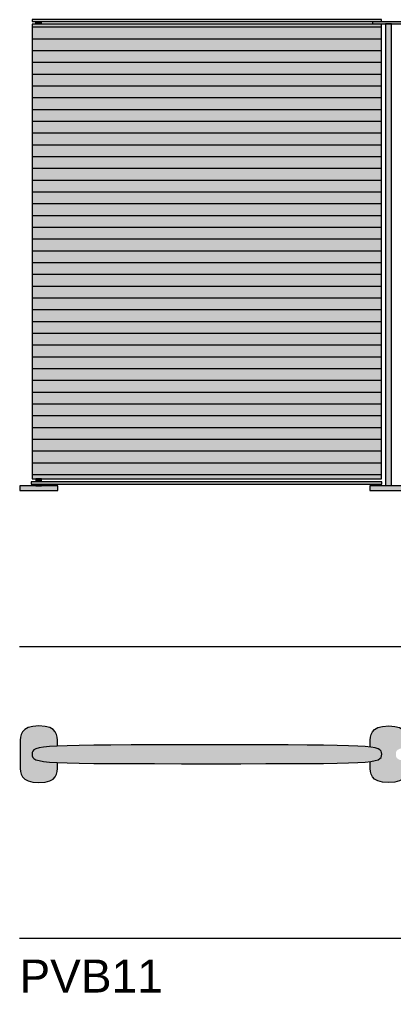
# Model space of a CAD drawing. Header units: millimetres. Extents: x -23380 to 52531, y -5628 to 1041.
# Drawn here: x 7558 to 8352, y -1825 to 241 of the extents above; entities that cross this region are included whole.
import ezdxf

# ---------------------------------------------------------------- set-up
doc = ezdxf.new("R2010")
doc.units = ezdxf.units.MM
for name, color, linetype, lineweight in [('dimensions', 7, 'Continuous', 5), ('drawing', 7, 'Continuous', 5), ('hatch', 9, 'Continuous', 5), ('product codes', 7, 'Continuous', 5), ('ropes', 7, 'Continuous', 0)]:
    doc.layers.add(name, color=color, linetype=linetype, lineweight=lineweight)
doc.styles.add('Poliform pollici', font='arial.ttf')

msp = doc.modelspace()

# ---------------------------------------------------------------- hatches: boundary and pattern name
at = {"layer": 'hatch'}
for points in [[(7584.4, 236.6), (8326.6, 236.6), (8326.6, 240.9), (7584.4, 240.9)], [(7592.1, -734.1), (7604.8, -734.1), (8326.6, -734.1), (8326.6, 230.7), (7584.4, 230.7), (7584.4, -734.1)], [(7604.8, 236.6), (7592.1, 236.6), (7592.1, 230.7), (7604.8, 230.7)], [(8307.5, 231.6), (8376.2, 231.6), (8376.2, 235.7), (8307.5, 235.7)], [(8335.2, -749.1), (8348.1, -749.1), (8348.1, 231.6), (8335.2, 231.6)], [(7582.7, -745.8), (8327.5, -745.8), (8327.5, -740.7), (7582.7, -740.7)], [(7592.1, -740.7), (7604.8, -740.7), (7604.8, -734.1), (7592.1, -734.1)], [(7558.4, -759.1), (7639.1, -759.1), (7639.1, -749.1), (7558.4, -749.1)], [(7604.8, -745.8), (7592.1, -745.8), (7592.1, -749.1), (7604.8, -749.1)], [(8301.6, -759.1), (8382.3, -759.1), (8382.3, -749.1), (8301.6, -749.1)], [(7638.7, -1301.4), (7621.9, -1302.5), (7615, -1303.1), (7609, -1303.8), (7606.3, -1304.1), (7603.8, -1304.5), (7601.5, -1304.9), (7599.4, -1305.4), (7597.5, -1305.8), (7596.6, -1306.1), (7595.8, -1306.3), (7594.9, -1306.5), (7594.2, -1306.8), (7593.4, -1307), (7592.7, -1307.3), (7592.1, -1307.6), (7591.5, -1307.8), (7590.9, -1308.1), (7590.3, -1308.4), (7589.8, -1308.7), (7589.5, -1308.8), (7589.3, -1309), (7589.1, -1309.1), (7588.8, -1309.3), (7588.6, -1309.4), (7588.4, -1309.6), (7588.2, -1309.7), (7588, -1309.9), (7587.8, -1310.1), (7587.6, -1310.2), (7587.5, -1310.4), (7587.3, -1310.5), (7587.1, -1310.7), (7587, -1310.9), (7586.8, -1311), (7586.7, -1311.2), (7586.5, -1311.4), (7586.4, -1311.6), (7586.3, -1311.7), (7586.1, -1311.9), (7586, -1312.1), (7585.9, -1312.3), (7585.8, -1312.4), (7585.7, -1312.6), (7585.6, -1312.8), (7585.5, -1313), (7585.5, -1313.2), (7585.4, -1313.4), (7585.3, -1313.6), (7585.2, -1313.7), (7585.2, -1313.9), (7585.1, -1314.1), (7585, -1314.3), (7585, -1314.5), (7584.9, -1314.7), (7584.9, -1314.9), (7584.8, -1315.1), (7584.8, -1315.3), (7584.7, -1315.8), (7584.7, -1316.2), (7584.6, -1316.6), (7584.6, -1317), (7584.6, -1317.5), (7584.6, -1317.9), (7584.5, -1318.9), (7584.6, -1319.8), (7584.6, -1320.2), (7584.6, -1320.7), (7584.6, -1321.1), (7584.7, -1321.5), (7584.7, -1322), (7584.8, -1322.4), (7584.8, -1322.6), (7584.9, -1322.8), (7584.9, -1323), (7585, -1323.2), (7585, -1323.4), (7585.1, -1323.6), (7585.2, -1323.8), (7585.2, -1324), (7585.3, -1324.2), (7585.4, -1324.3), (7585.5, -1324.5), (7585.5, -1324.7), (7585.6, -1324.9), (7585.7, -1325.1), (7585.8, -1325.3), (7585.9, -1325.5), (7586, -1325.6), (7586.1, -1325.8), (7586.3, -1326), (7586.4, -1326.2), (7586.5, -1326.3), (7586.7, -1326.5), (7586.8, -1326.7), (7587, -1326.8), (7587.1, -1327), (7587.3, -1327.2), (7587.5, -1327.3), (7587.6, -1327.5), (7587.8, -1327.6), (7588, -1327.8), (7588.2, -1328), (7588.4, -1328.1), (7588.6, -1328.3), (7588.8, -1328.4), (7589.1, -1328.6), (7589.3, -1328.7), (7589.5, -1328.9), (7589.8, -1329), (7590.3, -1329.3), (7590.9, -1329.6), (7591.5, -1329.9), (7592.1, -1330.1), (7592.7, -1330.4), (7593.4, -1330.7), (7594.2, -1330.9), (7594.9, -1331.2), (7595.8, -1331.4), (7596.6, -1331.6), (7597.5, -1331.9), (7599.4, -1332.3), (7601.5, -1332.8), (7603.8, -1333.2), (7606.3, -1333.6), (7609, -1333.9), (7615, -1334.6), (7621.9, -1335.3), (7638.7, -1336.3), (7638.7, -1342.5), (7638.7, -1345.7), (7638.6, -1348.9), (7638.6, -1350.5), (7638.5, -1352), (7638.3, -1353.6), (7638.2, -1354.4), (7638.1, -1355.2), (7638, -1356), (7637.8, -1356.8), (7637.7, -1357.5), (7637.5, -1358.3), (7637.3, -1359.1), (7637.1, -1359.8), (7636.9, -1360.6), (7636.6, -1361.3), (7636.3, -1362), (7636, -1362.8), (7635.7, -1363.5), (7635.4, -1364.2), (7635.2, -1364.5), (7635, -1364.9), (7634.8, -1365.2), (7634.6, -1365.6), (7634.4, -1365.9), (7634.2, -1366.2), (7634, -1366.6), (7633.7, -1366.9), (7633.5, -1367.2), (7633.3, -1367.5), (7633, -1367.9), (7632.7, -1368.2), (7632.5, -1368.5), (7632.2, -1368.8), (7631.9, -1369.1), (7631.6, -1369.4), (7631.3, -1369.7), (7631, -1370), (7630.7, -1370.3), (7630.4, -1370.6), (7630.1, -1370.9), (7629.7, -1371.2), (7629.4, -1371.4), (7629, -1371.7), (7628.6, -1372), (7628.3, -1372.2), (7627.9, -1372.5), (7627.5, -1372.8), (7627.1, -1373), (7626.6, -1373.3), (7626.2, -1373.5), (7625.8, -1373.7), (7624.9, -1374.2), (7623.9, -1374.6), (7623, -1375.1), (7621.9, -1375.5), (7620.9, -1375.9), (7619.7, -1376.2), (7618.6, -1376.6), (7617.4, -1376.9), (7616.1, -1377.2), (7614.8, -1377.5), (7613.5, -1377.7), (7612.1, -1377.9), (7610.6, -1378.1), (7609.1, -1378.3), (7607.5, -1378.5), (7605.9, -1378.6), (7604.3, -1378.7), (7602.5, -1378.7), (7598.9, -1378.8), (7595.3, -1378.7), (7593.6, -1378.7), (7591.9, -1378.6), (7590.3, -1378.5), (7588.8, -1378.3), (7587.2, -1378.1), (7585.8, -1377.9), (7584.4, -1377.7), (7583, -1377.5), (7581.7, -1377.2), (7580.5, -1376.9), (7579.3, -1376.6), (7578.1, -1376.2), (7577, -1375.9), (7575.9, -1375.5), (7574.9, -1375.1), (7573.9, -1374.6), (7573, -1374.2), (7572.1, -1373.7), (7571.6, -1373.5), (7571.2, -1373.3), (7570.8, -1373), (7570.4, -1372.8), (7570, -1372.5), (7569.6, -1372.2), (7569.2, -1372), (7568.9, -1371.7), (7568.5, -1371.4), (7568.1, -1371.2), (7567.8, -1370.9), (7567.5, -1370.6), (7567.1, -1370.3), (7566.8, -1370), (7566.5, -1369.7), (7566.2, -1369.4), (7565.9, -1369.1), (7565.7, -1368.8), (7565.4, -1368.5), (7565.1, -1368.2), (7564.9, -1367.9), (7564.6, -1367.5), (7564.4, -1367.2), (7564.1, -1366.9), (7563.9, -1366.6), (7563.7, -1366.2), (7563.5, -1365.9), (7563.2, -1365.6), (7563, -1365.2), (7562.8, -1364.9), (7562.7, -1364.5), (7562.5, -1364.2), (7562.1, -1363.5), (7561.8, -1362.8), (7561.5, -1362), (7561.2, -1361.3), (7561, -1360.6), (7560.8, -1359.8), (7560.6, -1359.1), (7560.4, -1358.3), (7560.2, -1357.5), (7560, -1356.8), (7559.9, -1356), (7559.8, -1355.2), (7559.7, -1354.4), (7559.6, -1353.6), (7559.4, -1352), (7559.3, -1350.5), (7559.2, -1348.9), (7559.2, -1345.7), (7559.2, -1292.4), (7559.2, -1289.2), (7559.3, -1287.6), (7559.4, -1285.9), (7559.6, -1284.3), (7559.8, -1282.7), (7559.9, -1282), (7560, -1281.2), (7560.2, -1280.4), (7560.4, -1279.6), (7560.6, -1278.8), (7560.8, -1278.1), (7561, -1277.3), (7561.2, -1276.6), (7561.5, -1275.8), (7561.8, -1275.1), (7562.1, -1274.4), (7562.5, -1273.6), (7562.7, -1273.3), (7562.8, -1272.9), (7563, -1272.6), (7563.2, -1272.2), (7563.5, -1271.9), (7563.7, -1271.6), (7563.9, -1271.2), (7564.1, -1270.9), (7564.4, -1270.6), (7564.6, -1270.2), (7564.9, -1269.9), (7565.1, -1269.6), (7565.4, -1269.3), (7565.7, -1269), (7565.9, -1268.6), (7566.2, -1268.3), (7566.5, -1268), (7566.8, -1267.7), (7567.1, -1267.4), (7567.5, -1267.1), (7567.8, -1266.9), (7568.1, -1266.6), (7568.5, -1266.3), (7568.9, -1266), (7569.2, -1265.7), (7569.6, -1265.5), (7570, -1265.2), (7570.4, -1264.9), (7570.8, -1264.7), (7571.2, -1264.4), (7571.6, -1264.2), (7572.1, -1264), (7572.5, -1263.7), (7573, -1263.5), (7573.9, -1263), (7574.9, -1262.6), (7575.9, -1262.2), (7577, -1261.8), (7578.1, -1261.4), (7579.3, -1261.1), (7580.5, -1260.8), (7581.7, -1260.5), (7583, -1260.2), (7584.4, -1259.9), (7585.8, -1259.7), (7587.3, -1259.5), (7588.8, -1259.3), (7590.3, -1259.2), (7591.9, -1259), (7593.6, -1258.9), (7595.3, -1258.9), (7598.9, -1258.8), (7602.5, -1258.9), (7604.3, -1258.9), (7605.9, -1259), (7607.5, -1259.2), (7609.1, -1259.3), (7610.6, -1259.5), (7612.1, -1259.7), (7613.5, -1259.9), (7614.8, -1260.2), (7616.1, -1260.5), (7617.4, -1260.8), (7618.6, -1261.1), (7619.7, -1261.4), (7620.9, -1261.8), (7621.9, -1262.2), (7623, -1262.6), (7623.9, -1263), (7624.9, -1263.5), (7625.3, -1263.7), (7625.8, -1264), (7626.2, -1264.2), (7626.6, -1264.4), (7627.1, -1264.7), (7627.5, -1264.9), (7627.9, -1265.2), (7628.3, -1265.5), (7628.6, -1265.7), (7629, -1266), (7629.4, -1266.3), (7629.7, -1266.6), (7630.1, -1266.9), (7630.4, -1267.1), (7630.7, -1267.4), (7631, -1267.7), (7631.3, -1268), (7631.6, -1268.3), (7631.9, -1268.6), (7632.2, -1269), (7632.5, -1269.3), (7632.7, -1269.6), (7633, -1269.9), (7633.3, -1270.2), (7633.5, -1270.6), (7633.7, -1270.9), (7634, -1271.2), (7634.2, -1271.6), (7634.4, -1271.9), (7634.6, -1272.2), (7634.8, -1272.6), (7635, -1272.9), (7635.2, -1273.3), (7635.4, -1273.6), (7635.7, -1274.4), (7636, -1275.1), (7636.3, -1275.8), (7636.6, -1276.6), (7636.9, -1277.3), (7637.1, -1278.1), (7637.3, -1278.8), (7637.5, -1279.6), (7637.7, -1280.4), (7637.8, -1281.2), (7638, -1282), (7638.1, -1282.7), (7638.3, -1284.3), (7638.5, -1285.9), (7638.6, -1287.6), (7638.6, -1289.2), (7638.7, -1292.4)], [(8302.3, -1334.1), (8306.3, -1333.6), (8309.9, -1333), (8311.5, -1332.6), (8313, -1332.3), (8314.4, -1332), (8315.7, -1331.6), (8316.9, -1331.2), (8318.1, -1330.9), (8318.6, -1330.7), (8319.1, -1330.5), (8319.6, -1330.3), (8320.1, -1330), (8320.5, -1329.8), (8320.9, -1329.6), (8321.4, -1329.4), (8321.8, -1329.2), (8322.1, -1329), (8322.5, -1328.7), (8322.8, -1328.5), (8323.2, -1328.3), (8323.5, -1328), (8323.8, -1327.8), (8323.9, -1327.7), (8324, -1327.6), (8324.2, -1327.4), (8324.3, -1327.3), (8324.4, -1327.2), (8324.5, -1327.1), (8324.7, -1326.9), (8324.8, -1326.8), (8324.9, -1326.7), (8325, -1326.6), (8325.1, -1326.4), (8325.2, -1326.3), (8325.3, -1326.2), (8325.4, -1326), (8325.5, -1325.9), (8325.6, -1325.8), (8325.6, -1325.6), (8325.7, -1325.5), (8325.8, -1325.4), (8325.9, -1325.2), (8326, -1325.1), (8326, -1324.9), (8326.1, -1324.8), (8326.2, -1324.6), (8326.2, -1324.5), (8326.3, -1324.4), (8326.4, -1324.1), (8326.5, -1323.8), (8326.6, -1323.5), (8326.7, -1323.2), (8326.7, -1322.9), (8326.8, -1322.6), (8326.9, -1322.2), (8326.9, -1321.9), (8326.9, -1321.6), (8327, -1321.3), (8327, -1320.9), (8327.1, -1320.3), (8327.1, -1319.6), (8327.1, -1318.9), (8327.1, -1318.1), (8327.1, -1317.5), (8327, -1316.8), (8327, -1316.4), (8326.9, -1316.1), (8326.9, -1315.8), (8326.9, -1315.5), (8326.8, -1315.2), (8326.7, -1314.8), (8326.7, -1314.5), (8326.6, -1314.2), (8326.5, -1313.9), (8326.4, -1313.6), (8326.3, -1313.3), (8326.2, -1313.2), (8326.2, -1313.1), (8326.1, -1312.9), (8326, -1312.8), (8326, -1312.6), (8325.9, -1312.5), (8325.8, -1312.4), (8325.7, -1312.2), (8325.6, -1312.1), (8325.6, -1311.9), (8325.5, -1311.8), (8325.4, -1311.7), (8325.3, -1311.5), (8325.2, -1311.4), (8325.1, -1311.3), (8325, -1311.2), (8324.9, -1311), (8324.8, -1310.9), (8324.7, -1310.8), (8324.5, -1310.6), (8324.4, -1310.5), (8324.3, -1310.4), (8324.2, -1310.3), (8324, -1310.1), (8323.9, -1310), (8323.8, -1309.9), (8323.5, -1309.7), (8323.2, -1309.4), (8322.8, -1309.2), (8322.5, -1309), (8322.1, -1308.7), (8321.8, -1308.5), (8321.4, -1308.3), (8320.9, -1308.1), (8320.5, -1307.9), (8320.1, -1307.7), (8319.6, -1307.5), (8319.1, -1307.3), (8318.6, -1307.1), (8318.1, -1306.9), (8316.9, -1306.5), (8315.7, -1306.1), (8314.4, -1305.8), (8313, -1305.4), (8311.5, -1305.1), (8309.9, -1304.8), (8306.3, -1304.1), (8302.3, -1303.6), (8302.3, -1295.6), (8302.3, -1292.4), (8302.4, -1289.2), (8302.5, -1287.6), (8302.6, -1285.9), (8302.7, -1284.3), (8303, -1282.7), (8303.1, -1282), (8303.2, -1281.2), (8303.4, -1280.4), (8303.5, -1279.6), (8303.7, -1278.8), (8303.9, -1278.1), (8304.2, -1277.3), (8304.4, -1276.6), (8304.7, -1275.8), (8305, -1275.1), (8305.3, -1274.4), (8305.7, -1273.6), (8305.8, -1273.3), (8306, -1272.9), (8306.2, -1272.6), (8306.4, -1272.2), (8306.6, -1271.9), (8306.9, -1271.6), (8307.1, -1271.2), (8307.3, -1270.9), (8307.5, -1270.6), (8307.8, -1270.2), (8308, -1269.9), (8308.3, -1269.6), (8308.6, -1269.3), (8308.8, -1269), (8309.1, -1268.6), (8309.4, -1268.3), (8309.7, -1268), (8310, -1267.7), (8310.3, -1267.4), (8310.7, -1267.1), (8311, -1266.9), (8311.3, -1266.6), (8311.7, -1266.3), (8312, -1266), (8312.4, -1265.7), (8312.8, -1265.5), (8313.2, -1265.2), (8313.6, -1264.9), (8314, -1264.7), (8314.4, -1264.4), (8314.8, -1264.2), (8315.3, -1264), (8315.7, -1263.7), (8316.2, -1263.5), (8317.1, -1263), (8318.1, -1262.6), (8319.1, -1262.2), (8320.2, -1261.8), (8321.3, -1261.4), (8322.5, -1261.1), (8323.7, -1260.8), (8324.9, -1260.5), (8326.2, -1260.2), (8327.6, -1259.9), (8329, -1259.7), (8330.4, -1259.5), (8331.9, -1259.3), (8333.5, -1259.2), (8335.1, -1259), (8336.8, -1258.9), (8338.5, -1258.9), (8342.1, -1258.8), (8345.7, -1258.9), (8347.5, -1258.9), (8349.1, -1259), (8350.7, -1259.2), (8352.3, -1259.3), (8353.8, -1259.5), (8355.2, -1259.7), (8356.7, -1259.9), (8358, -1260.2), (8359.3, -1260.5), (8360.6, -1260.8), (8361.8, -1261.1), (8362.9, -1261.4), (8364, -1261.8), (8365.1, -1262.2), (8366.1, -1262.6), (8367.1, -1263), (8368.1, -1263.5), (8368.5, -1263.7), (8369, -1264), (8369.4, -1264.2), (8369.8, -1264.4), (8370.2, -1264.7), (8370.7, -1264.9), (8371.1, -1265.2), (8371.4, -1265.5), (8371.8, -1265.7), (8372.2, -1266), (8372.5, -1266.3), (8372.9, -1266.6), (8373.2, -1266.9), (8373.6, -1267.1), (8373.9, -1267.4), (8374.2, -1267.7), (8374.5, -1268), (8374.8, -1268.3), (8375.1, -1268.6), (8375.4, -1269), (8375.7, -1269.3), (8375.9, -1269.6), (8376.2, -1269.9), (8376.4, -1270.2), (8376.7, -1270.6), (8376.9, -1270.9), (8377.2, -1271.2), (8377.4, -1271.6), (8377.6, -1271.9), (8377.8, -1272.2), (8378, -1272.6), (8378.2, -1272.9), (8378.4, -1273.3), (8378.6, -1273.6), (8378.9, -1274.4), (8379.2, -1275.1), (8379.5, -1275.8), (8379.8, -1276.6), (8380.1, -1277.3), (8380.3, -1278.1), (8380.5, -1278.8), (8380.7, -1279.6), (8380.9, -1280.4), (8381, -1281.2), (8381.2, -1282), (8381.3, -1282.7), (8381.5, -1284.3), (8381.6, -1285.9), (8381.7, -1287.6), (8381.8, -1289.2), (8381.9, -1292.4), (8381.9, -1303.6), (8377.9, -1304.1), (8374.4, -1304.8), (8372.8, -1305.1), (8371.3, -1305.4), (8369.8, -1305.8), (8368.5, -1306.1), (8367.3, -1306.5), (8366.2, -1306.9), (8365.6, -1307.1), (8365.1, -1307.3), (8364.6, -1307.5), (8364.2, -1307.7), (8363.7, -1307.9), (8363.3, -1308.1), (8362.9, -1308.3), (8362.5, -1308.5), (8362.1, -1308.7), (8361.7, -1309), (8361.4, -1309.2), (8361.1, -1309.4), (8360.8, -1309.7), (8360.5, -1309.9), (8360.3, -1310), (8360.2, -1310.1), (8360.1, -1310.3), (8359.9, -1310.4), (8359.8, -1310.5), (8359.7, -1310.6), (8359.6, -1310.8), (8359.5, -1310.9), (8359.4, -1311), (8359.2, -1311.2), (8359.1, -1311.3), (8359, -1311.4), (8358.9, -1311.5), (8358.8, -1311.7), (8358.8, -1311.8), (8358.7, -1311.9), (8358.6, -1312.1), (8358.5, -1312.2), (8358.4, -1312.4), (8358.4, -1312.5), (8358.3, -1312.6), (8358.2, -1312.8), (8358.1, -1312.9), (8358.1, -1313.1), (8358, -1313.2), (8358, -1313.3), (8357.8, -1313.6), (8357.7, -1313.9), (8357.7, -1314.2), (8357.6, -1314.5), (8357.5, -1314.8), (8357.4, -1315.2), (8357.4, -1315.5), (8357.3, -1315.8), (8357.3, -1316.1), (8357.2, -1316.4), (8357.2, -1316.8), (8357.2, -1317.5), (8357.2, -1318.1), (8357.1, -1318.9), (8357.2, -1319.6), (8357.2, -1320.3), (8357.2, -1320.9), (8357.2, -1321.3), (8357.3, -1321.6), (8357.3, -1321.9), (8357.4, -1322.2), (8357.4, -1322.6), (8357.5, -1322.9), (8357.6, -1323.2), (8357.7, -1323.5), (8357.7, -1323.8), (8357.8, -1324.1), (8358, -1324.4), (8358, -1324.5), (8358.1, -1324.6), (8358.1, -1324.8), (8358.2, -1324.9), (8358.3, -1325.1), (8358.4, -1325.2), (8358.4, -1325.4), (8358.5, -1325.5), (8358.6, -1325.6), (8358.7, -1325.8), (8358.8, -1325.9), (8358.8, -1326), (8358.9, -1326.2), (8359, -1326.3), (8359.1, -1326.4), (8359.2, -1326.6), (8359.4, -1326.7), (8359.5, -1326.8), (8359.6, -1326.9), (8359.7, -1327.1), (8359.8, -1327.2), (8359.9, -1327.3), (8360.1, -1327.4), (8360.2, -1327.6), (8360.3, -1327.7), (8360.5, -1327.8), (8360.8, -1328), (8361.1, -1328.3), (8361.4, -1328.5), (8361.7, -1328.7), (8362.1, -1329), (8362.5, -1329.2), (8362.9, -1329.4), (8363.3, -1329.6), (8363.7, -1329.8), (8364.2, -1330), (8364.6, -1330.3), (8365.1, -1330.5), (8365.6, -1330.7), (8366.2, -1330.9), (8367.3, -1331.2), (8368.5, -1331.6), (8369.8, -1332), (8371.3, -1332.3), (8372.8, -1332.6), (8374.4, -1333), (8377.9, -1333.6), (8381.9, -1334.1), (8381.9, -1342.5), (8381.9, -1345.7), (8381.8, -1348.9), (8381.7, -1350.5), (8381.6, -1352), (8381.5, -1353.6), (8381.4, -1354.4), (8381.3, -1355.2), (8381.2, -1356), (8381, -1356.8), (8380.9, -1357.5), (8380.7, -1358.3), (8380.5, -1359.1), (8380.3, -1359.8), (8380.1, -1360.6), (8379.8, -1361.3), (8379.5, -1362), (8379.2, -1362.8), (8378.9, -1363.5), (8378.6, -1364.2), (8378.4, -1364.5), (8378.2, -1364.9), (8378, -1365.2), (8377.8, -1365.6), (8377.6, -1365.9), (8377.4, -1366.2), (8377.2, -1366.6), (8376.9, -1366.9), (8376.7, -1367.2), (8376.4, -1367.5), (8376.2, -1367.9), (8375.9, -1368.2), (8375.7, -1368.5), (8375.4, -1368.8), (8375.1, -1369.1), (8374.8, -1369.4), (8374.5, -1369.7), (8374.2, -1370), (8373.9, -1370.3), (8373.6, -1370.6), (8373.2, -1370.9), (8372.9, -1371.2), (8372.5, -1371.4), (8372.2, -1371.7), (8371.8, -1372), (8371.4, -1372.2), (8371.1, -1372.5), (8370.7, -1372.8), (8370.3, -1373), (8369.8, -1373.3), (8369.4, -1373.5), (8369, -1373.7), (8368.1, -1374.2), (8367.1, -1374.6), (8366.1, -1375.1), (8365.1, -1375.5), (8364, -1375.9), (8362.9, -1376.2), (8361.8, -1376.6), (8360.6, -1376.9), (8359.3, -1377.2), (8358, -1377.5), (8356.7, -1377.7), (8355.3, -1377.9), (8353.8, -1378.1), (8352.3, -1378.3), (8350.7, -1378.5), (8349.1, -1378.6), (8347.5, -1378.7), (8345.7, -1378.7), (8342.1, -1378.8), (8338.5, -1378.7), (8336.8, -1378.7), (8335.1, -1378.6), (8333.5, -1378.5), (8331.9, -1378.3), (8330.4, -1378.1), (8329, -1377.9), (8327.6, -1377.7), (8326.2, -1377.5), (8324.9, -1377.2), (8323.7, -1376.9), (8322.5, -1376.6), (8321.3, -1376.2), (8320.2, -1375.9), (8319.1, -1375.5), (8318.1, -1375.1), (8317.1, -1374.6), (8316.2, -1374.2), (8315.3, -1373.7), (8314.8, -1373.5), (8314.4, -1373.3), (8314, -1373), (8313.6, -1372.8), (8313.2, -1372.5), (8312.8, -1372.2), (8312.4, -1372), (8312, -1371.7), (8311.7, -1371.4), (8311.3, -1371.2), (8311, -1370.9), (8310.7, -1370.6), (8310.3, -1370.3), (8310, -1370), (8309.7, -1369.7), (8309.4, -1369.4), (8309.1, -1369.1), (8308.8, -1368.8), (8308.6, -1368.5), (8308.3, -1368.2), (8308, -1367.9), (8307.8, -1367.5), (8307.5, -1367.2), (8307.3, -1366.9), (8307.1, -1366.6), (8306.9, -1366.2), (8306.6, -1365.9), (8306.4, -1365.6), (8306.2, -1365.2), (8306, -1364.9), (8305.8, -1364.5), (8305.7, -1364.2), (8305.3, -1363.5), (8305, -1362.8), (8304.7, -1362), (8304.4, -1361.3), (8304.2, -1360.6), (8303.9, -1359.8), (8303.7, -1359.1), (8303.5, -1358.3), (8303.4, -1357.5), (8303.2, -1356.8), (8303.1, -1356), (8303, -1355.2), (8302.8, -1354.4), (8302.7, -1353.6), (8302.6, -1352), (8302.5, -1350.5), (8302.4, -1348.9), (8302.3, -1345.7)], [(7584.5, -1318.9), (7584.6, -1317.9), (7584.6, -1317.5), (7584.6, -1317), (7584.6, -1316.6), (7584.7, -1316.2), (7584.7, -1315.8), (7584.8, -1315.3), (7584.8, -1315.1), (7584.9, -1314.9), (7584.9, -1314.7), (7585, -1314.5), (7585, -1314.3), (7585.1, -1314.1), (7585.2, -1313.9), (7585.2, -1313.7), (7585.3, -1313.6), (7585.4, -1313.4), (7585.5, -1313.2), (7585.5, -1313), (7585.6, -1312.8), (7585.7, -1312.6), (7585.8, -1312.4), (7585.9, -1312.3), (7586, -1312.1), (7586.1, -1311.9), (7586.3, -1311.7), (7586.4, -1311.6), (7586.5, -1311.4), (7586.7, -1311.2), (7586.8, -1311), (7587, -1310.9), (7587.1, -1310.7), (7587.3, -1310.5), (7587.5, -1310.4), (7587.6, -1310.2), (7587.8, -1310.1), (7588, -1309.9), (7588.2, -1309.7), (7588.4, -1309.6), (7588.6, -1309.4), (7588.8, -1309.3), (7589.1, -1309.1), (7589.3, -1309), (7589.5, -1308.8), (7589.8, -1308.7), (7590.3, -1308.4), (7590.9, -1308.1), (7591.5, -1307.8), (7592.1, -1307.6), (7592.7, -1307.3), (7593.4, -1307), (7594.2, -1306.8), (7594.9, -1306.5), (7595.8, -1306.3), (7596.6, -1306.1), (7597.5, -1305.8), (7599.4, -1305.4), (7601.5, -1304.9), (7603.8, -1304.5), (7606.3, -1304.1), (7609, -1303.8), (7615, -1303.1), (7621.9, -1302.5), (7638.7, -1301.4), (7685.3, -1300), (8200.6, -1299.5), (8264.6, -1300.9), (8286.3, -1302.1), (8295, -1302.8), (8302.3, -1303.6), (8306.3, -1304.1), (8309.9, -1304.8), (8311.5, -1305.1), (8313, -1305.4), (8314.4, -1305.8), (8315.7, -1306.1), (8316.9, -1306.5), (8318.1, -1306.9), (8318.6, -1307.1), (8319.1, -1307.3), (8319.6, -1307.5), (8320.1, -1307.7), (8320.5, -1307.9), (8320.9, -1308.1), (8321.4, -1308.3), (8321.8, -1308.5), (8322.1, -1308.7), (8322.5, -1309), (8322.8, -1309.2), (8323.2, -1309.4), (8323.5, -1309.7), (8323.8, -1309.9), (8323.9, -1310), (8324, -1310.1), (8324.2, -1310.3), (8324.3, -1310.4), (8324.4, -1310.5), (8324.5, -1310.6), (8324.7, -1310.8), (8324.8, -1310.9), (8324.9, -1311), (8325, -1311.2), (8325.1, -1311.3), (8325.2, -1311.4), (8325.3, -1311.5), (8325.4, -1311.7), (8325.5, -1311.8), (8325.6, -1311.9), (8325.6, -1312.1), (8325.7, -1312.2), (8325.8, -1312.4), (8325.9, -1312.5), (8326, -1312.6), (8326, -1312.8), (8326.1, -1312.9), (8326.2, -1313.1), (8326.2, -1313.2), (8326.3, -1313.3), (8326.4, -1313.6), (8326.5, -1313.9), (8326.6, -1314.2), (8326.7, -1314.5), (8326.7, -1314.8), (8326.8, -1315.2), (8326.9, -1315.5), (8326.9, -1315.8), (8326.9, -1316.1), (8327, -1316.4), (8327, -1316.8), (8327.1, -1317.5), (8327.1, -1318.1), (8327.1, -1318.9), (8327.1, -1319.6), (8327.1, -1320.3), (8327, -1320.9), (8327, -1321.3), (8326.9, -1321.6), (8326.9, -1321.9), (8326.9, -1322.2), (8326.8, -1322.6), (8326.7, -1322.9), (8326.7, -1323.2), (8326.6, -1323.5), (8326.5, -1323.8), (8326.4, -1324.1), (8326.3, -1324.4), (8326.2, -1324.5), (8326.2, -1324.6), (8326.1, -1324.8), (8326, -1324.9), (8326, -1325.1), (8325.9, -1325.2), (8325.8, -1325.4), (8325.7, -1325.5), (8325.6, -1325.6), (8325.6, -1325.8), (8325.5, -1325.9), (8325.4, -1326), (8325.3, -1326.2), (8325.2, -1326.3), (8325.1, -1326.4), (8325, -1326.6), (8324.9, -1326.7), (8324.8, -1326.8), (8324.7, -1326.9), (8324.5, -1327.1), (8324.4, -1327.2), (8324.3, -1327.3), (8324.2, -1327.4), (8324, -1327.6), (8323.9, -1327.7), (8323.8, -1327.8), (8323.5, -1328), (8323.2, -1328.3), (8322.8, -1328.5), (8322.5, -1328.7), (8322.1, -1329), (8321.8, -1329.2), (8321.4, -1329.4), (8320.9, -1329.6), (8320.5, -1329.8), (8320.1, -1330), (8319.6, -1330.3), (8319.1, -1330.5), (8318.6, -1330.7), (8318.1, -1330.9), (8316.9, -1331.2), (8315.7, -1331.6), (8314.4, -1332), (8313, -1332.3), (8311.5, -1332.6), (8309.9, -1333), (8306.3, -1333.6), (8302.3, -1334.1), (8295, -1334.9), (8286.3, -1335.7), (8264.6, -1336.8), (8200.6, -1338.2), (7685.3, -1337.7), (7638.7, -1336.3), (7621.9, -1335.3), (7615, -1334.6), (7609, -1333.9), (7606.3, -1333.6), (7603.8, -1333.2), (7601.5, -1332.8), (7599.4, -1332.3), (7597.5, -1331.9), (7596.6, -1331.6), (7595.8, -1331.4), (7594.9, -1331.2), (7594.2, -1330.9), (7593.4, -1330.7), (7592.7, -1330.4), (7592.1, -1330.1), (7591.5, -1329.9), (7590.9, -1329.6), (7590.3, -1329.3), (7589.8, -1329), (7589.5, -1328.9), (7589.3, -1328.7), (7589.1, -1328.6), (7588.8, -1328.4), (7588.6, -1328.3), (7588.4, -1328.1), (7588.2, -1328), (7588, -1327.8), (7587.8, -1327.6), (7587.6, -1327.5), (7587.5, -1327.3), (7587.3, -1327.2), (7587.1, -1327), (7587, -1326.8), (7586.8, -1326.7), (7586.7, -1326.5), (7586.5, -1326.3), (7586.4, -1326.2), (7586.3, -1326), (7586.1, -1325.8), (7586, -1325.6), (7585.9, -1325.5), (7585.8, -1325.3), (7585.7, -1325.1), (7585.6, -1324.9), (7585.5, -1324.7), (7585.5, -1324.5), (7585.4, -1324.3), (7585.3, -1324.2), (7585.2, -1324), (7585.2, -1323.8), (7585.1, -1323.6), (7585, -1323.4), (7585, -1323.2), (7584.9, -1323), (7584.9, -1322.8), (7584.8, -1322.6), (7584.8, -1322.4), (7584.7, -1322), (7584.7, -1321.5), (7584.6, -1321.1), (7584.6, -1320.7), (7584.6, -1320.2), (7584.6, -1319.8)]]:
    msp.add_hatch(color=256, dxfattribs=at).paths.add_polyline_path(points, flags=0)
at = {"layer": 'ropes', "lineweight": 0}
h = msp.add_hatch(dxfattribs=at)
h.set_pattern_fill('HATCH1', color=256, scale=200, style=0, pattern_type=2)
h.set_pattern_definition([(0, (0, 0), (0, 25), [])])
h.paths.add_polyline_path([(7592.1, -734.1), (7604.8, -734.1), (8326.6, -734.1), (8326.6, 230.7), (7584.4, 230.7), (7584.4, -734.1)], flags=0)

# ---------------------------------------------------------------- linework, layer by layer
at = {"layer": 'dimensions'}
for points in [[(7557.6, -1089.8), (10669.6, -1089.8)], [(7557.6, -1709.5), (10669.6, -1709.5)]]:
    msp.add_lwpolyline(points, dxfattribs=at)
at = {"layer": 'drawing'}
for points in [[(7584.4, 236.6), (8326.6, 236.6), (8326.6, 240.9), (7584.4, 240.9)], [(7584.4, -734.1), (8326.6, -734.1), (8326.6, 230.7), (7584.4, 230.7)], [(8307.5, 231.6), (8376.2, 231.6), (8376.2, 235.7), (8307.5, 235.7)], [(7582.7, -745.8), (8327.5, -745.8), (8327.5, -740.7), (7582.7, -740.7)], [(7558.4, -759.1), (7639.1, -759.1), (7639.1, -749.1), (7558.4, -749.1)], [(8301.6, -759.1), (8382.3, -759.1), (8382.3, -749.1), (8301.6, -749.1)]]:
    msp.add_lwpolyline(points, close=True, dxfattribs=at)
for points in [[(7592.1, 230.7), (7592.1, 236.6)], [(7604.8, 230.7), (7604.8, 236.6)], [(8348.1, -749.1), (8348.1, 231.6), (8335.2, 231.6), (8335.2, -749.1)], [(7604.8, -740.7), (7604.8, -734.1), (7592.1, -734.1), (7592.1, -740.7)], [(7592.1, -745.8), (7592.1, -749.1), (7604.8, -749.1), (7604.8, -745.8)], [(8335.2, -759.1), (8335.2, -759.1)], [(8348.1, -759.1), (8348.1, -759.1)]]:
    msp.add_lwpolyline(points, dxfattribs=at)
for points, knots in [([(7638.7, -1301.4), (7638.7, -1299.5), (7638.7, -1281.2), (7638.7, -1258.8), (7598.9, -1258.8), (7559.1, -1258.8), (7559.1, -1298.8), (7559.1, -1339.5), (7559.1, -1378.8), (7598.9, -1378.8), (7638.7, -1378.8), (7638.7, -1356.6), (7638.7, -1338.3), (7638.7, -1336.3)], [-74.403911, -74.403911, -74.403911, -74.403911, -66.520524, 0, 0, 0, 66.520524, 133.041049, 199.561573, 199.561573, 199.561573, 266.082097, 274.568529, 274.568529, 274.568529, 274.568529]), ([(8302.3, -1303.6), (8302.3, -1301), (8302.3, -1282.1), (8302.3, -1258.8), (8342.1, -1258.8), (8381.9, -1258.8), (8381.9, -1282.1), (8381.9, -1301), (8381.9, -1303.6)], [-77.412422, -77.412422, -77.412422, -77.412422, -66.520524, 0, 0, 0, 66.520524, 77.412422, 77.412422, 77.412422, 77.412422]), ([(7584.5, -1318.9), (7584.5, -1299), (7599.6, -1299), (7966.6, -1299), (8312, -1299), (8327.1, -1299), (8327.1, -1318.9), (8327.1, -1338.8), (8312, -1338.8), (7966.6, -1338.8), (7599.6, -1338.8), (7584.5, -1338.8), (7584.5, -1318.9)], [803.973004, 803.973004, 803.973004, 803.973004, 1205.959506, 1205.959506, 1205.959506, 1607.946008, 1607.946008, 1607.946008, 2009.93251, 2009.93251, 2009.93251, 2411.919012, 2411.919012, 2411.919012, 2411.919012]), ([(8381.9, -1334.1), (8381.9, -1336.9), (8381.9, -1355.7), (8381.9, -1378.8), (8342.1, -1378.8), (8302.3, -1378.8), (8302.3, -1355.7), (8302.3, -1336.9), (8302.3, -1334.1)], [121.516662, 121.516662, 121.516662, 121.516662, 133.041049, 199.561573, 199.561573, 199.561573, 266.082097, 277.606484, 277.606484, 277.606484, 277.606484])]:
    msp.add_open_spline(points, degree=3, knots=knots, dxfattribs=at)

# ---------------------------------------------------------------- texts
at = {"layer": 'product codes', "insert": (7557.6, -1789.6), "char_height": 70, "width": 711.413, "attachment_point": 4, "style": 'Poliform pollici'}
msp.add_mtext('PVB11', dxfattribs=at)

doc.saveas('drawing.dxf')
